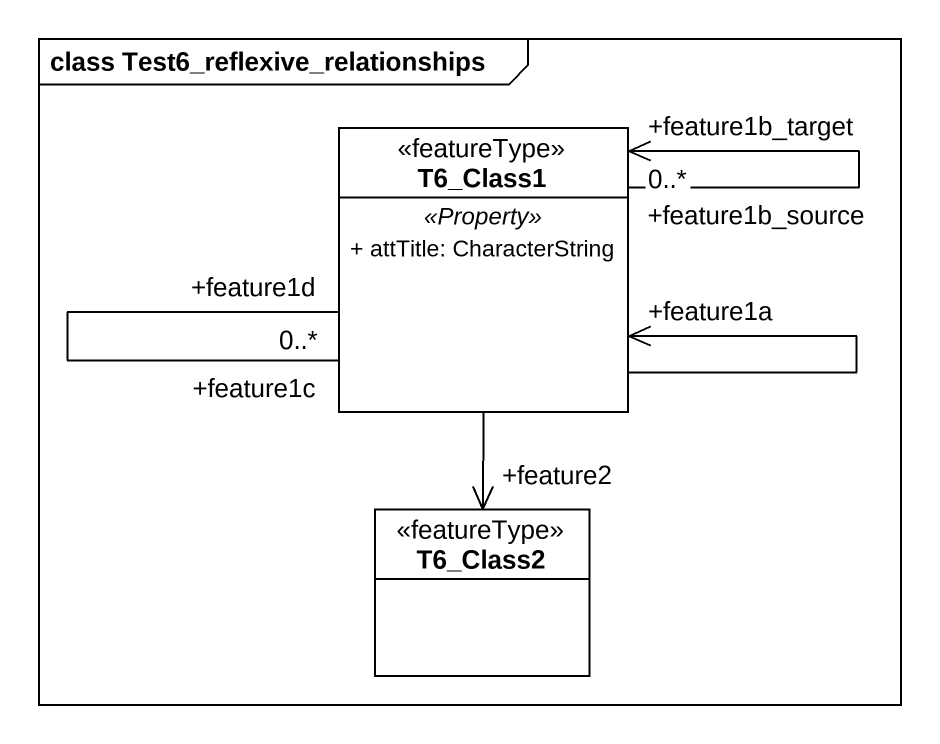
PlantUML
@startuml
mainframe class Test6_reflexive_relationships
hide circle
hide empty members
skinparam classAttributeIconSize 0
class T6_Class1 <<featureType>> {
  .. <<Property>> ..
  + attTitle: CharacterString
}
class T6_Class2 <<featureType>>
T6_Class1 "+feature1b_source" --> "+feature1b_target\n0..*" T6_Class1
T6_Class1 --> "+feature1a" T6_Class1
T6_Class1 "+feature1d\n0..*" -- "+feature1c" T6_Class1
T6_Class1 --> "+feature2" T6_Class2
@enduml
